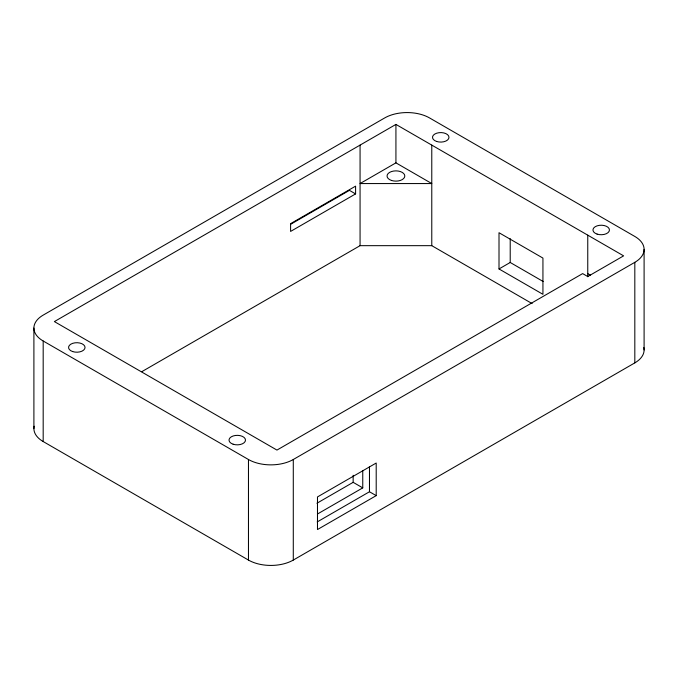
<?xml version="1.0" encoding="UTF-8"?>
<svg xmlns="http://www.w3.org/2000/svg" width="678" height="678" viewBox="0 0 678 678"><rect width="100%" height="100%" fill="white"/><g stroke="black" fill="none" stroke-linecap="round" stroke-linejoin="round"><path stroke-width="1.02" d="M395.927 124.405L54.384 321.584L276.955 450.082L582.639 273.598L587.758 276.556L623.616 255.86L395.927 124.405L395.927 162.856L360.069 183.56L431.776 183.56L395.927 162.856M290.837 224.172L349.424 190.349L355.586 193.908L355.586 186.145L290.591 223.664L290.591 231.427L355.586 193.908M141.804 371.671L360.069 245.665L431.776 245.665L532.111 303.591M499.008 268.954L542.934 294.311L542.934 258.081L499.008 232.724L499.008 268.954L510.212 262.479L543.163 281.506M43.18 340.992L248.462 459.506A31.697 18.298 0 0 0 293.286 459.506L634.82 262.327A31.697 18.298 0 0 0 634.82 236.453L429.538 117.93A31.697 18.298 0 0 0 384.714 117.93L43.18 315.117A31.697 18.298 0 0 0 43.18 340.992L43.18 441.548L248.462 560.07A31.697 18.298 0 0 0 293.286 560.07L634.82 362.883A31.697 18.298 0 0 0 643.829 347.56M316.94 503.237L353.153 482.329L362.755 487.872L362.755 470.795M317.482 514.009L362.755 487.872M317.185 521.941L369.476 491.753L376.205 495.635L376.205 463.032L317.482 496.932L317.482 529.535L376.205 495.635M587.758 273.607L590.445 275.158M644.1 249.385L644.1 349.95M634.82 262.327L634.82 362.883M587.758 235.156L587.758 276.768M510.212 238.673L510.212 262.479M431.776 145.1L431.776 245.665M369.476 466.506L369.476 491.753M360.069 145.1L360.069 245.665M353.153 475.295L353.153 482.329M293.286 459.506L293.286 560.07M248.462 459.506L248.462 560.07M33.9 328.05L33.9 428.615M43.18 441.548A31.697 18.298 0 0 1 34.171 426.225M72.682 351.577A8.238 4.754 0 0 0 85.038 347.458A8.238 4.754 0 0 0 72.682 343.339A8.238 4.754 0 0 0 72.682 351.577M233.139 444.217A8.238 4.754 0 0 0 245.495 440.098A8.238 4.754 0 0 0 233.139 435.979A8.238 4.754 0 0 0 233.139 444.217M597.081 234.096A8.238 4.754 0 0 0 609.446 229.978A8.238 4.754 0 0 0 597.081 225.859A8.238 4.754 0 0 0 597.081 234.096M436.624 141.456A8.238 4.754 0 0 0 448.98 137.337A8.238 4.754 0 0 0 436.624 133.219A8.238 4.754 0 0 0 436.624 141.456M391.486 180.441A8.873 5.127 0 0 0 404.8 176A8.873 5.127 0 0 0 391.486 171.559A8.873 5.127 0 0 0 391.486 180.441"/></g></svg>
